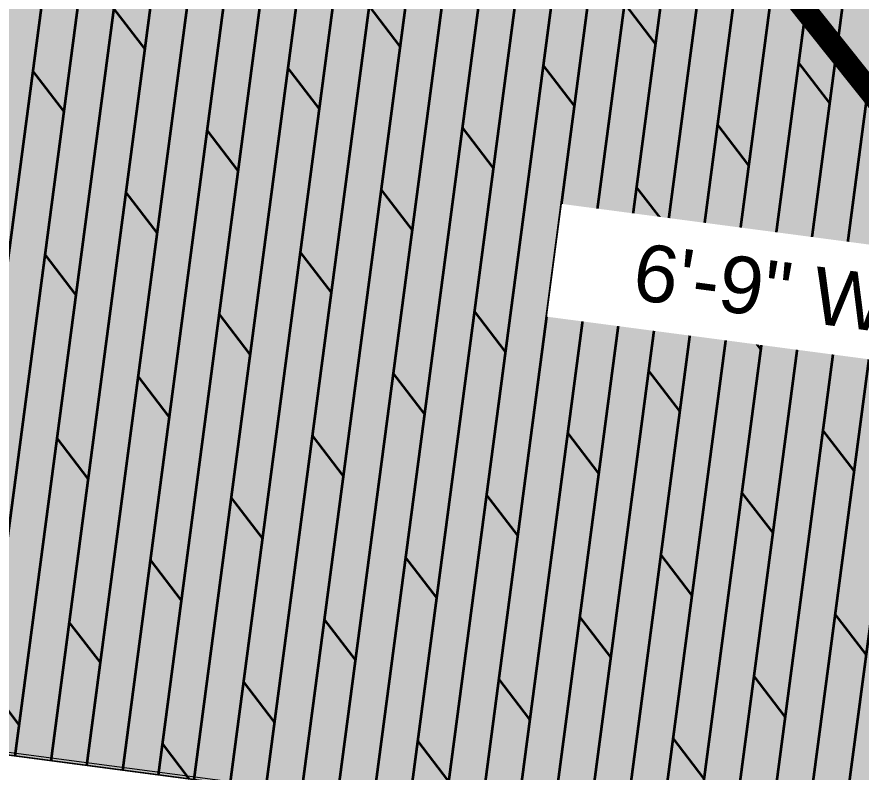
# Model space of a CAD drawing. Header units: millimetres. Extents: x -179928 to 528275, y -469666 to 511935.
# Drawn here: x 107082 to 108567, y 87483 to 88810 of the extents above; entities that cross this region are included whole.
import ezdxf

# ---------------------------------------------------------------- set-up
doc = ezdxf.new("R2010")
doc.units = ezdxf.units.MM
doc.linetypes.add('DASHED', pattern=[0.75, 0.5, -0.25])
doc.layers.add('ad-Landscape', color=94, linetype='Continuous', lineweight=35)
for name, color, linetype in [('ad-Plinth', 8, 'Continuous'), ('ad-Primary Roof', 5, 'Continuous'), ('ad-Text main', 7, 'Continuous'), ('ad-Verandah', 33, 'Continuous')]:
    doc.layers.add(name, color=color, linetype=linetype)
doc.styles.get("Standard").update_dxf_attribs({"font": 'arial.ttf'})

# ---------------------------------------------------------------- blocks, each defined once
blk = doc.blocks.new('zw$3849')
at = {"layer": 'ad-Text main', "insert": (10792.7, -1062.5), "char_height": 100, "width": 1424.195, "attachment_point": 5, "bg_fill": 2}
blk.add_mtext('6\'-9" WIDE UTILITY', dxfattribs=at)
blk = doc.blocks.new('1625E_Roof Plan')
at = {"layer": 'ad-Primary Roof', "linetype": 'DASHED', "ltscale": 2, "const_width": 40}
blk.add_lwpolyline([(12570, -2645), (2380, -2645), (7475, 2255)], close=True, dxfattribs=at)
blk = doc.blocks.new('1625_East Villa')
at = {"transparency": 33554559}
h = blk.add_hatch(color=43, dxfattribs=at)
h.dxf.hatch_style = 1
h.paths.add_polyline_path([(13640, 4745), (12120, 4745), (12120, 0), (6200, 0), (6200, -2050), (13640, -2050)])
at = {"layer": 'ad-Landscape', "transparency": 33554687}
h = blk.add_hatch(dxfattribs=at)
h.set_pattern_fill('DOLMIT', color=44, scale=10, angle=90)
h.set_pattern_definition([(90, (-1084315.54, 674820.024), (-63.5, 5e-14), []), (135, (-1084315.54, 674820.02), (-126.999913, -126.999913), [89.80256, -179.605122])])
h.paths.add_polyline_path([(13640, 4745), (12120, 4745), (12120, 0), (6200, 0), (6200, -2050), (13640, -2050)])
at = {"layer": 'ad-Verandah', "lineweight": 9}
for points in [[(13640, 4745), (12120, 4745), (12120, 0), (6200, 0), (6200, -2050), (13640, -2050)], [(6200, -2050), (6200, -2505), (9750, -2505), (9750, -2050)]]:
    blk.add_lwpolyline(points, close=True, dxfattribs=at)
at = {"layer": 'ad-Text main'}
blk.add_blockref('zw$3849', (0, 0), dxfattribs=at)
blk.add_blockref('1625E_Roof Plan', (0, 0))
blk = doc.blocks.new("All Plot's Villa Plans")
at = {"ltscale": 5, "rotation": 352.4703876422526}
blk.add_blockref('1625_East Villa', (98223.1, 90749.5), dxfattribs=at)
blk = doc.blocks.new('A$C92fa9908')
at = {"layer": 'ad-Verandah', "lineweight": 9}
blk.add_lwpolyline([(13650, 4745), (12120, 4745), (12120, 0), (6200, 0), (6200, -2045), (13650, -2045)], close=True, dxfattribs=at)
blk = doc.blocks.new('zw$C194')
at = {"layer": 'ad-Plinth', "ltscale": 5, "rotation": 352.4703876422698}
blk.add_blockref('A$C92fa9908', (-93615.8, -338009.3), dxfattribs=at)
blk = doc.blocks.new("Villa's Boundary")
at = {"ltscale": 5}
blk.add_blockref('zw$C194', (191838.8, 428758.8), dxfattribs=at)

msp = doc.modelspace()

# ---------------------------------------------------------------- block references
at = {"ltscale": 5}
msp.add_blockref("Villa's Boundary", (0, 0), dxfattribs=at)

# ---------------------------------------------------------------- next in the draw order: block references
msp.add_blockref("All Plot's Villa Plans", (0, 0), dxfattribs=at)

doc.saveas('drawing.dxf')
